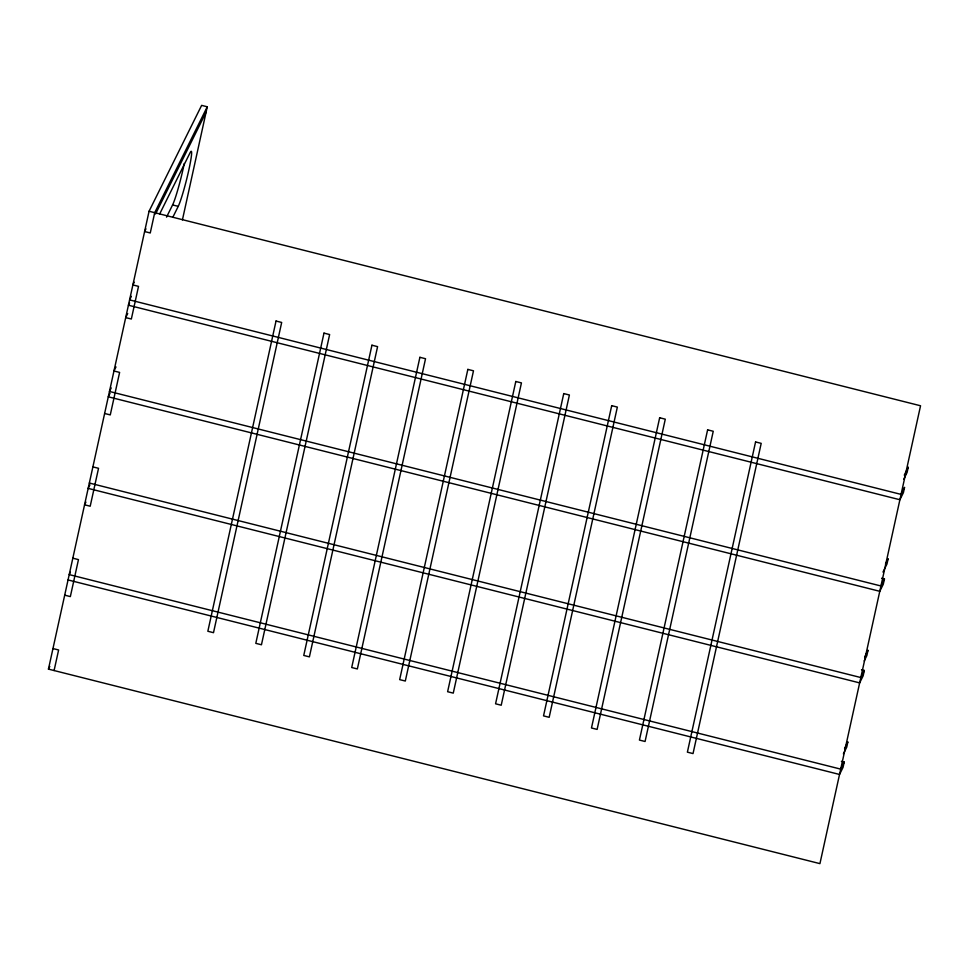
<?xml version="1.0" encoding="UTF-8"?>
<svg xmlns="http://www.w3.org/2000/svg" width="969" height="969" viewBox="0 0 969 969"><rect width="100%" height="100%" fill="white"/><g stroke="black" fill="none" stroke-linecap="round" stroke-linejoin="round"><path stroke-width="1.45" d="M149.069 211.254L920.55 405.769L819.931 863.633L48.45 669.119L149.069 211.254L201.637 105.367L207.269 106.796L182.426 219.866M54.094 670.536L58.612 649.981L52.968 648.564M841.383 761.343L844.205 762.058L843.03 767.4L839.529 774.461L68.048 579.947M861.502 669.773L864.324 670.487L863.149 675.829L859.648 682.891L88.167 488.376L89.923 484.839M881.633 578.202L884.455 578.917L883.28 584.259L879.779 591.308L108.298 396.805L110.042 393.269M145.956 228.829L144.611 231.543L150.256 232.972L154.713 212.671L207.269 106.796M155.537 213.992L206.094 112.138M159.679 213.979L189.96 152.969A29.191 2.386 -75.8 0 1 188.773 170.253A29.191 2.386 -75.8 0 1 178.235 206.361L172.845 217.213M134.219 282.221L132.874 284.934L138.519 286.364L131.348 319.019L125.704 317.602L127.714 313.532M166.535 217.141L172.591 204.943A29.191 2.386 -75.8 0 0 184.243 163.482M131.348 296.357L129.592 299.893L901.073 494.396L904.574 487.346L903.399 492.676L899.898 499.738L128.417 305.223L129.592 302.873M115.989 366.924L113.967 370.994L119.611 372.411L110.272 414.914L104.628 413.484M111.217 387.927L109.473 391.464L880.942 585.979L884.455 578.917M85.914 502.087L84.557 504.788L90.202 506.218L98.535 468.306L92.891 466.888M70.386 572.255L69.223 574.605L840.692 769.12L844.205 762.058M48.45 669.119L49.782 666.442M904.271 475.161L908.28 467.094L907.105 472.436L903.762 479.158M885.484 564.043L888.149 558.665L886.974 564.006L882.977 572.073M864.687 656.958L868.03 650.235L866.855 655.577L864.191 660.955M864.324 670.487L860.823 677.549L89.342 483.034M844.568 748.54L847.899 741.818L846.736 747.147L843.393 753.882M172.591 204.943L178.235 206.361M72.832 558.192L78.465 559.61L70.349 596.589L64.705 595.16M276.032 321.03L207.85 631.255L213.495 632.684L281.676 322.459L276.032 321.03M323.985 333.118L255.804 643.343L261.448 644.773L329.63 334.547L323.985 333.118M371.939 345.206L303.757 655.444L309.402 656.861L377.583 346.636L371.939 345.206M419.892 357.307L351.711 667.532L357.355 668.949L425.536 358.724L419.892 357.307M467.845 369.395L399.664 679.62L405.308 681.037L473.49 370.812L467.845 369.395M515.799 381.483L447.617 691.709L453.262 693.126L521.443 382.9L515.799 381.483M563.752 393.571L495.571 703.797L501.215 705.226L569.397 395.001L563.752 393.571M611.705 405.66L543.524 715.885L549.169 717.314L617.35 407.089L611.705 405.66M659.659 417.748L591.478 727.985L597.122 729.403L665.291 419.177L659.659 417.748M707.612 429.848L639.431 740.074L645.075 741.491L713.245 431.266L707.612 429.848M755.566 441.937L687.384 752.162L693.029 753.579L761.198 443.354L755.566 441.937"/></g></svg>
